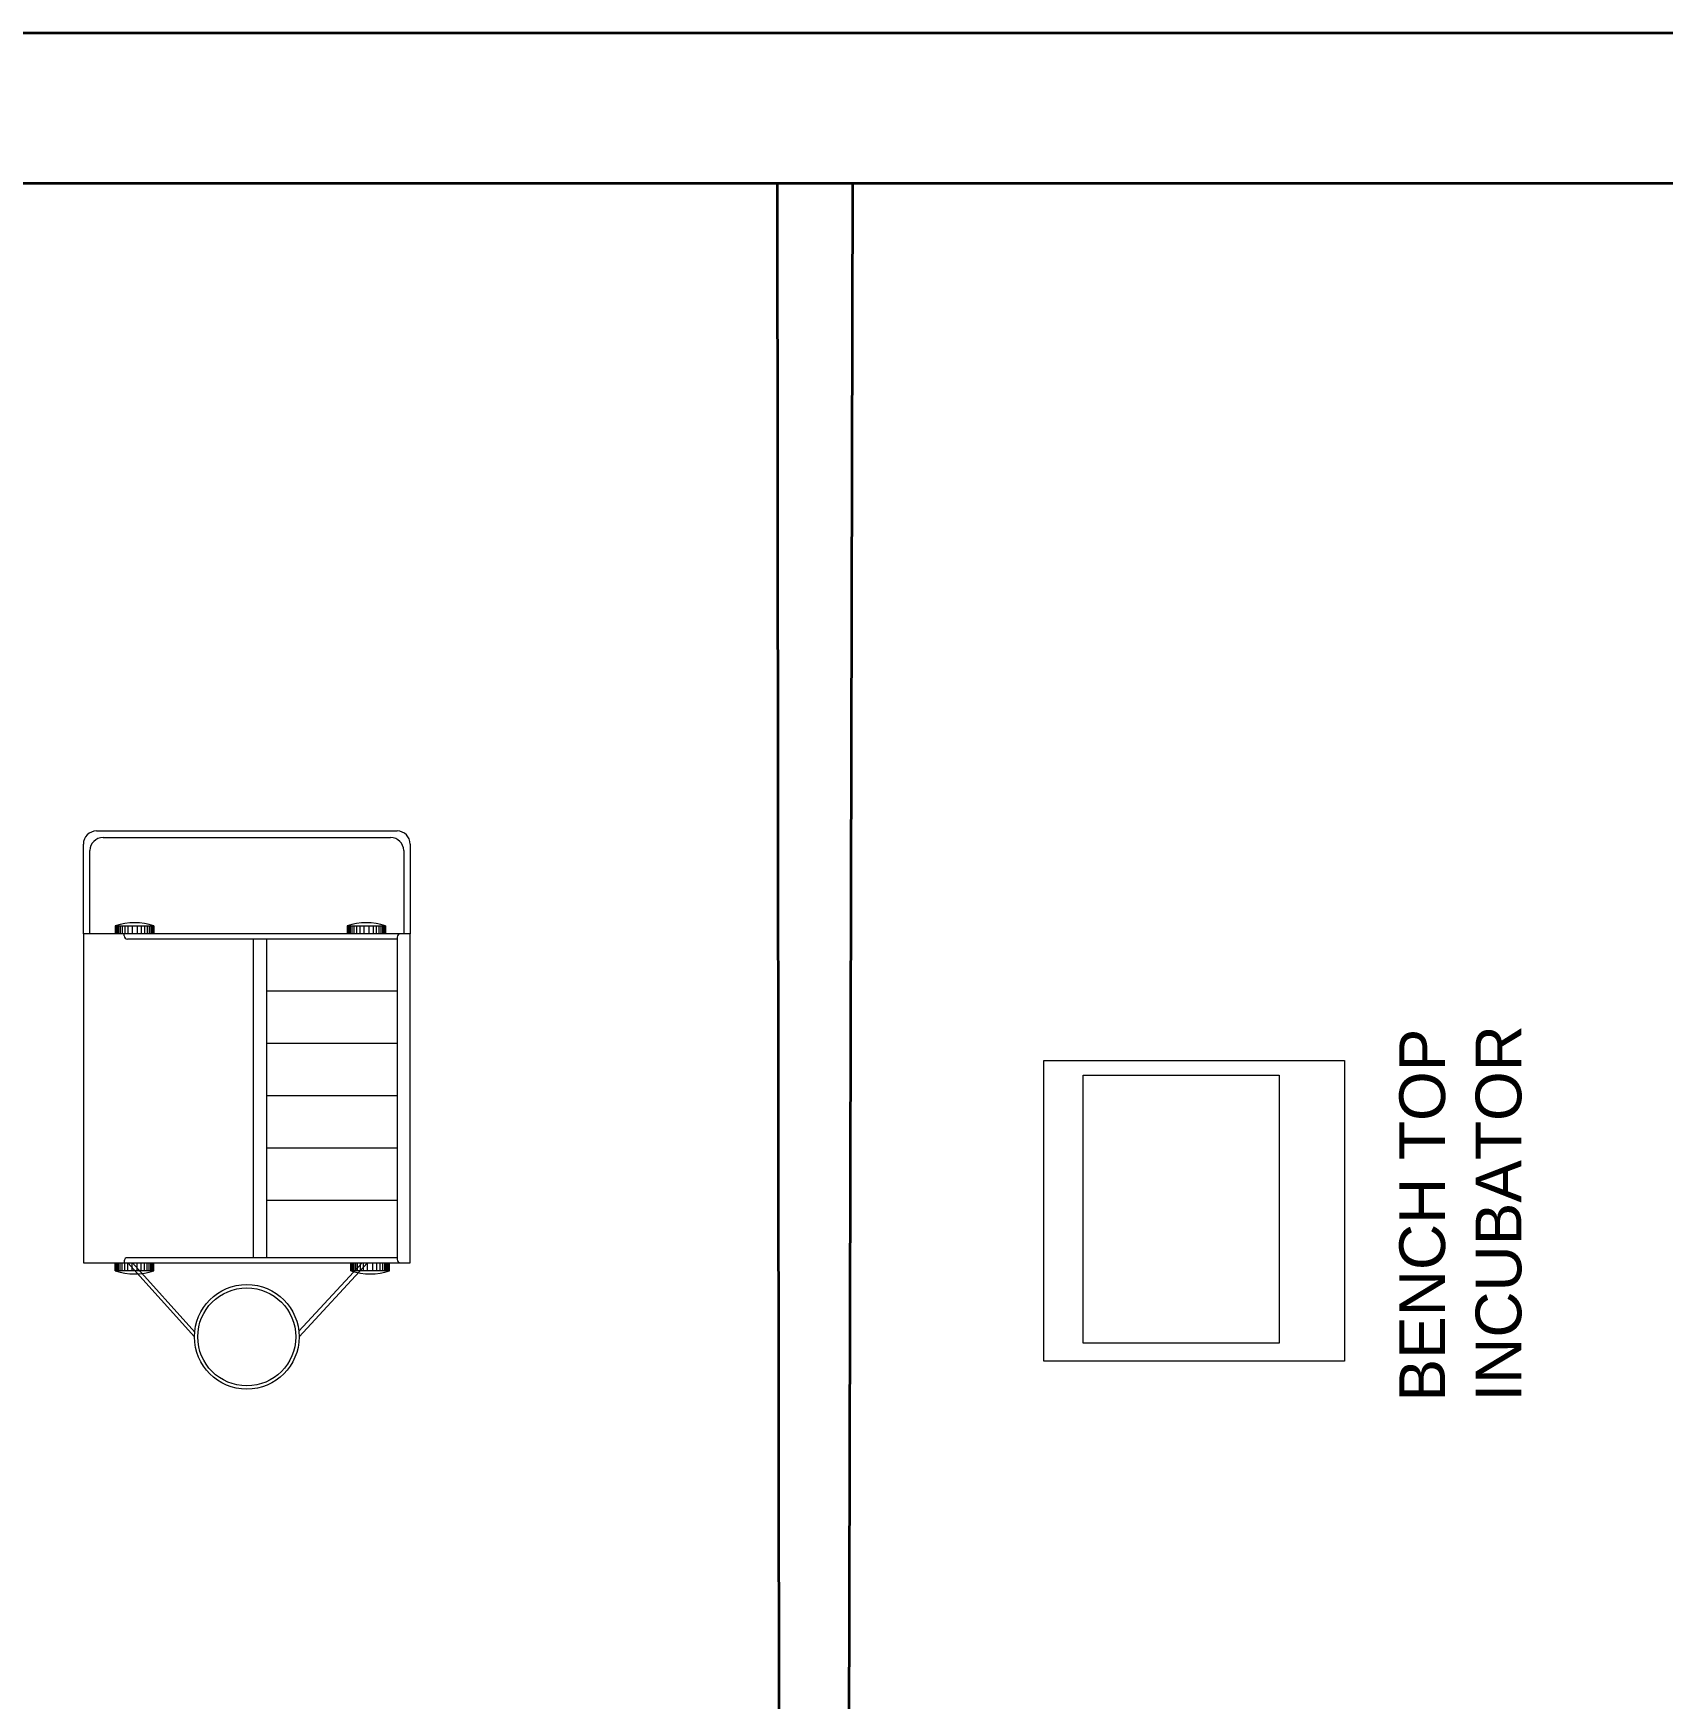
# Model space of a CAD drawing. Header units: millimetres. Extents: x 1448174 to 1599581, y -224422 to -106989.
# Drawn here: x 1485394 to 1487902, y -124601 to -122053 of the extents above; entities that cross this region are included whole.
import ezdxf

# ---------------------------------------------------------------- set-up
doc = ezdxf.new("R2010")
doc.units = ezdxf.units.MM
doc.header["$LTSCALE"] = 600
doc.header["$MEASUREMENT"] = 0
doc.layers.add('fun-text', color=250, linetype='Continuous')
doc.layers.add('furniture', color=30, linetype='Continuous', lineweight=9)
doc.layers.add('P-Wall', color=1, linetype='Continuous', lineweight=35)
doc.styles.add('ARIAL', font='arial.ttf')

msp = doc.modelspace()

# ---------------------------------------------------------------- linework, layer by layer
at = {"layer": 'furniture'}
for p, q in [((1485490.7413, -123273.511), (1485950.7413, -123273.511)), ((1485470.7413, -123431.0215), (1485470.7413, -123293.511)), ((1485480.7413, -123431.0215), (1485480.7413, -123303.511)), ((1485500.7413, -123283.511), (1485940.7413, -123283.511)), ((1485960.7413, -123303.511), (1485960.7413, -123431.0215)), ((1485970.7413, -123293.511), (1485970.7413, -123431.0215)), ((1485970.7413, -123431.0215), (1485470.7413, -123431.0215)), ((1485470.7413, -123431.0215), (1485470.7413, -123670.7882)), ((1485532.9825, -123433.7824), (1485532.9825, -123431.0215)), ((1485970.7413, -123431.0215), (1485920.7413, -123431.0215)), ((1485970.7413, -123431.0215), (1485955.7413, -123431.0215)), ((1485970.7413, -123670.7882), (1485970.7413, -123431.0215)), ((1485950.7413, -123438.7824), (1485537.9825, -123438.7824)), ((1485730.7413, -123926.2606), (1485730.7413, -123438.7824)), ((1485750.7413, -123438.7824), (1485750.7413, -123926.2606)), ((1485950.7413, -123438.7824), (1485750.7413, -123438.7824)), ((1485950.7413, -123436.0215), (1485950.7413, -123670.7882)), ((1485950.7413, -123518.7824), (1485750.7413, -123518.7824)), ((1485750.7413, -123527.6843), (1485750.7413, -123577.6843)), ((1485750.7413, -123577.6843), (1485750.7413, -123627.6843)), ((1485950.7413, -123598.7824), (1485750.7413, -123598.7824)), ((1485750.7413, -123627.6843), (1485750.7413, -123670.7882)), ((1485470.7413, -123670.7882), (1485470.7413, -123934.0215)), ((1485750.7413, -123670.7882), (1485750.7413, -123677.6843)), ((1485750.7413, -123677.6843), (1485750.7413, -123727.6843)), ((1485950.7413, -123678.7824), (1485750.7413, -123678.7824)), ((1485950.7413, -123670.7882), (1485950.7413, -123929.0215)), ((1485970.7413, -123934.0215), (1485970.7413, -123670.7882)), ((1485750.7413, -123727.6843), (1485750.7413, -123777.6843)), ((1485950.7413, -123758.7824), (1485750.7413, -123758.7824)), ((1485750.7413, -123777.6843), (1485750.7413, -123827.6843)), ((1485950.7413, -123838.7824), (1485750.7413, -123838.7824)), ((1485470.7413, -123934.0215), (1485970.7413, -123934.0215)), ((1485532.9825, -123931.2606), (1485532.9825, -123934.0215)), ((1485950.7413, -123926.2606), (1485537.9825, -123926.2606)), ((1485640.7413, -124047.3725), (1485538.9035, -123934.0215)), ((1485641.0595, -124040.2452), (1485545.625, -123934.0215)), ((1485750.7413, -123926.2606), (1485730.7413, -123926.2606)), ((1485800.2562, -124038.5759), (1485896.9768, -123934.0215)), ((1485800.7413, -124047.3725), (1485905.5994, -123934.0215)), ((1485955.7413, -123934.0215), (1485970.7413, -123934.0215))]:
    msp.add_line(p, q, dxfattribs=at)
at = {"layer": 'furniture', "ltscale": 0.75}
for p, q in [((1485519.5725, -123418.8526), (1485578.6606, -123418.8525)), ((1485519.5725, -123418.8526), (1485519.5725, -123431.0215)), ((1485520.4749, -123418.8526), (1485520.4749, -123431.0215)), ((1485521.5922, -123418.8526), (1485521.5922, -123431.0215)), ((1485522.8212, -123418.8526), (1485522.8212, -123431.0215)), ((1485524.553, -123418.8526), (1485524.553, -123431.0215)), ((1485526.8434, -123418.8525), (1485526.8434, -123431.0215)), ((1485529.8233, -123418.8525), (1485529.8233, -123431.0215)), ((1485533.9806, -123418.8525), (1485533.9806, -123431.0215)), ((1485538.9031, -123418.8525), (1485538.9031, -123431.0215)), ((1485545.1114, -123418.8525), (1485545.1114, -123431.0215)), ((1485553.1217, -123418.8525), (1485553.1217, -123431.0215)), ((1485559.33, -123418.8525), (1485559.33, -123431.0215)), ((1485564.2525, -123418.8525), (1485564.2525, -123431.0215)), ((1485568.4098, -123418.8525), (1485568.4098, -123431.0215)), ((1485571.3897, -123418.8525), (1485571.3897, -123431.0215)), ((1485573.6801, -123418.8525), (1485573.6801, -123431.0215)), ((1485575.4119, -123418.8525), (1485575.4119, -123431.0215)), ((1485576.6409, -123418.8525), (1485576.6409, -123431.0215)), ((1485577.7582, -123418.8525), (1485577.7582, -123431.0215)), ((1485578.6606, -123418.8525), (1485578.6606, -123431.0215)), ((1485874.0683, -123418.8526), (1485933.1565, -123418.8525)), ((1485874.0683, -123418.8526), (1485874.0683, -123431.0215)), ((1485874.9707, -123418.8526), (1485874.9707, -123431.0215)), ((1485876.088, -123418.8526), (1485876.088, -123431.0215)), ((1485877.317, -123418.8526), (1485877.317, -123431.0215)), ((1485879.0488, -123418.8526), (1485879.0488, -123431.0215)), ((1485881.3392, -123418.8525), (1485881.3392, -123431.0215)), ((1485884.3191, -123418.8525), (1485884.3191, -123431.0215)), ((1485888.4764, -123418.8525), (1485888.4765, -123431.0215)), ((1485893.399, -123418.8525), (1485893.399, -123431.0215)), ((1485899.6072, -123418.8525), (1485899.6072, -123431.0215)), ((1485907.6176, -123418.8525), (1485907.6176, -123431.0215)), ((1485913.8258, -123418.8525), (1485913.8258, -123431.0215)), ((1485918.7483, -123418.8525), (1485918.7483, -123431.0215)), ((1485922.9056, -123418.8525), (1485922.9056, -123431.0215)), ((1485925.8855, -123418.8525), (1485925.8855, -123431.0215)), ((1485928.1759, -123418.8525), (1485928.176, -123431.0215)), ((1485929.9077, -123418.8525), (1485929.9077, -123431.0215)), ((1485931.1367, -123418.8525), (1485931.1367, -123431.0215)), ((1485932.254, -123418.8525), (1485932.254, -123431.0215)), ((1485933.1565, -123418.8525), (1485933.1565, -123431.0215)), ((1485519.5728, -123946.1905), (1485519.5728, -123934.0215)), ((1485520.4752, -123946.1905), (1485520.4752, -123934.0215)), ((1485521.5925, -123946.1905), (1485521.5925, -123934.0215)), ((1485522.8215, -123946.1905), (1485522.8215, -123934.0215)), ((1485524.5533, -123946.1905), (1485524.5533, -123934.0215)), ((1485526.8437, -123946.1905), (1485526.8437, -123934.0215)), ((1485529.8236, -123946.1905), (1485529.8236, -123934.0215)), ((1485533.981, -123946.1905), (1485533.9809, -123934.0215)), ((1485538.9035, -123946.1905), (1485538.9035, -123934.0215)), ((1485545.1117, -123946.1905), (1485545.1117, -123934.0215)), ((1485553.1221, -123946.1905), (1485553.1221, -123934.0215)), ((1485559.3303, -123946.1905), (1485559.3303, -123934.0215)), ((1485564.2528, -123946.1905), (1485564.2528, -123934.0215)), ((1485568.4101, -123946.1905), (1485568.4101, -123934.0215)), ((1485571.39, -123946.1905), (1485571.39, -123934.0215)), ((1485573.6805, -123946.1905), (1485573.6804, -123934.0215)), ((1485575.4122, -123946.1905), (1485575.4122, -123934.0215)), ((1485576.6412, -123946.1905), (1485576.6412, -123934.0215)), ((1485577.7585, -123946.1905), (1485577.7585, -123934.0215)), ((1485578.661, -123946.1905), (1485578.661, -123934.0215)), ((1485880.0605, -123946.1905), (1485880.0605, -123934.0215)), ((1485880.9629, -123946.1905), (1485880.9629, -123934.0215)), ((1485882.0802, -123946.1905), (1485882.0802, -123934.0215)), ((1485883.3092, -123946.1905), (1485883.3092, -123934.0215)), ((1485885.041, -123946.1905), (1485885.041, -123934.0215)), ((1485887.3314, -123946.1905), (1485887.3314, -123934.0215)), ((1485890.3113, -123946.1905), (1485890.3113, -123934.0215)), ((1485894.4687, -123946.1905), (1485894.4686, -123934.0215)), ((1485899.3912, -123946.1905), (1485899.3912, -123934.0215)), ((1485905.5994, -123946.1905), (1485905.5994, -123934.0215)), ((1485913.6098, -123946.1905), (1485913.6098, -123934.0215)), ((1485919.818, -123946.1905), (1485919.818, -123934.0215)), ((1485924.7405, -123946.1905), (1485924.7405, -123934.0215)), ((1485928.8978, -123946.1905), (1485928.8978, -123934.0215)), ((1485931.8777, -123946.1905), (1485931.8777, -123934.0215)), ((1485934.1682, -123946.1905), (1485934.1681, -123934.0215)), ((1485935.8999, -123946.1905), (1485935.8999, -123934.0215)), ((1485937.1289, -123946.1905), (1485937.1289, -123934.0215)), ((1485938.2462, -123946.1905), (1485938.2462, -123934.0215)), ((1485939.1487, -123946.1905), (1485939.1487, -123934.0215)), ((1485578.661, -123946.1905), (1485519.5728, -123946.1905)), ((1485939.1487, -123946.1905), (1485880.0605, -123946.1905))]:
    msp.add_line(p, q, dxfattribs=at)
at = {"layer": 'furniture', "ltscale": 0.3}
for p, q in [((1487000.251, -124056.9249), (1487000.251, -123646.9249)), ((1487000.251, -123646.9249), (1487300.251, -123646.9249)), ((1487300.251, -123646.9249), (1487300.251, -124056.9249)), ((1487300.251, -124056.9249), (1487000.251, -124056.9249))]:
    msp.add_line(p, q, dxfattribs=at)
at = {"layer": 'furniture'}
msp.add_lwpolyline([(1486940.251, -124084.8308), (1486940.251, -123624.8308), (1487400.251, -123624.8308), (1487400.251, -124084.8308)], close=True, dxfattribs=at)
for radius in [80, 75]:
    msp.add_circle((1485720.7413, -124047.3725), radius, dxfattribs=at)
for centre, radius, start, end in [((1485490.7413, -123293.511), 20, 90, 180), ((1485950.7413, -123293.511), 20, 0, 90), ((1485500.7413, -123303.511), 20, 90, 180), ((1485940.7413, -123303.511), 20, 0, 90), ((1485537.9825, -123433.7824), 5, 180, 270), ((1485955.7413, -123436.0215), 5, 90, 180), ((1485537.9825, -123931.2606), 5, 90, 180), ((1485955.7413, -123929.0215), 5, 180, 270)]:
    msp.add_arc(centre, radius, start, end, dxfattribs=at)
at = {"layer": 'furniture', "ltscale": 0.75}
for centre, start, end in [((1485549.1166, -123505.0228), 71.0753818, 108.9246707), ((1485903.6124, -123505.0228), 71.0753818, 108.9246707), ((1485549.1168, -123860.0203), 251.0753818, 288.9246707), ((1485909.6045, -123860.0203), 251.0753818, 288.9246707)]:
    msp.add_arc(centre, 91.0942, start, end, dxfattribs=at)
at = {"layer": 'P-Wall'}
for p, q in [((1487902.098, -122053.2516), (1484502.098, -122053.2516)), ((1487902.098, -122283.2516), (1484502.098, -122283.2516))]:
    msp.add_line(p, q, dxfattribs=at)
at = {"layer": 'P-Wall', "linetype": 'Continuous'}
for p, q in [((1486532.098, -122283.2516), (1486536.9908, -126933.2516)), ((1486647.098, -122283.2516), (1486636.9908, -126933.2516))]:
    msp.add_line(p, q, dxfattribs=at)

# ---------------------------------------------------------------- texts
at = {"layer": 'fun-text', "lineweight": -3, "insert": (1487483.8966, -124146.3553), "char_height": 70, "attachment_point": 1, "rotation": 90, "style": 'ARIAL'}
msp.add_mtext_dynamic_manual_height_columns('BENCH TOP INCUBATOR', width=1049.965768, gutter_width=1375, heights=[0], dxfattribs=at)

doc.saveas('drawing.dxf')
